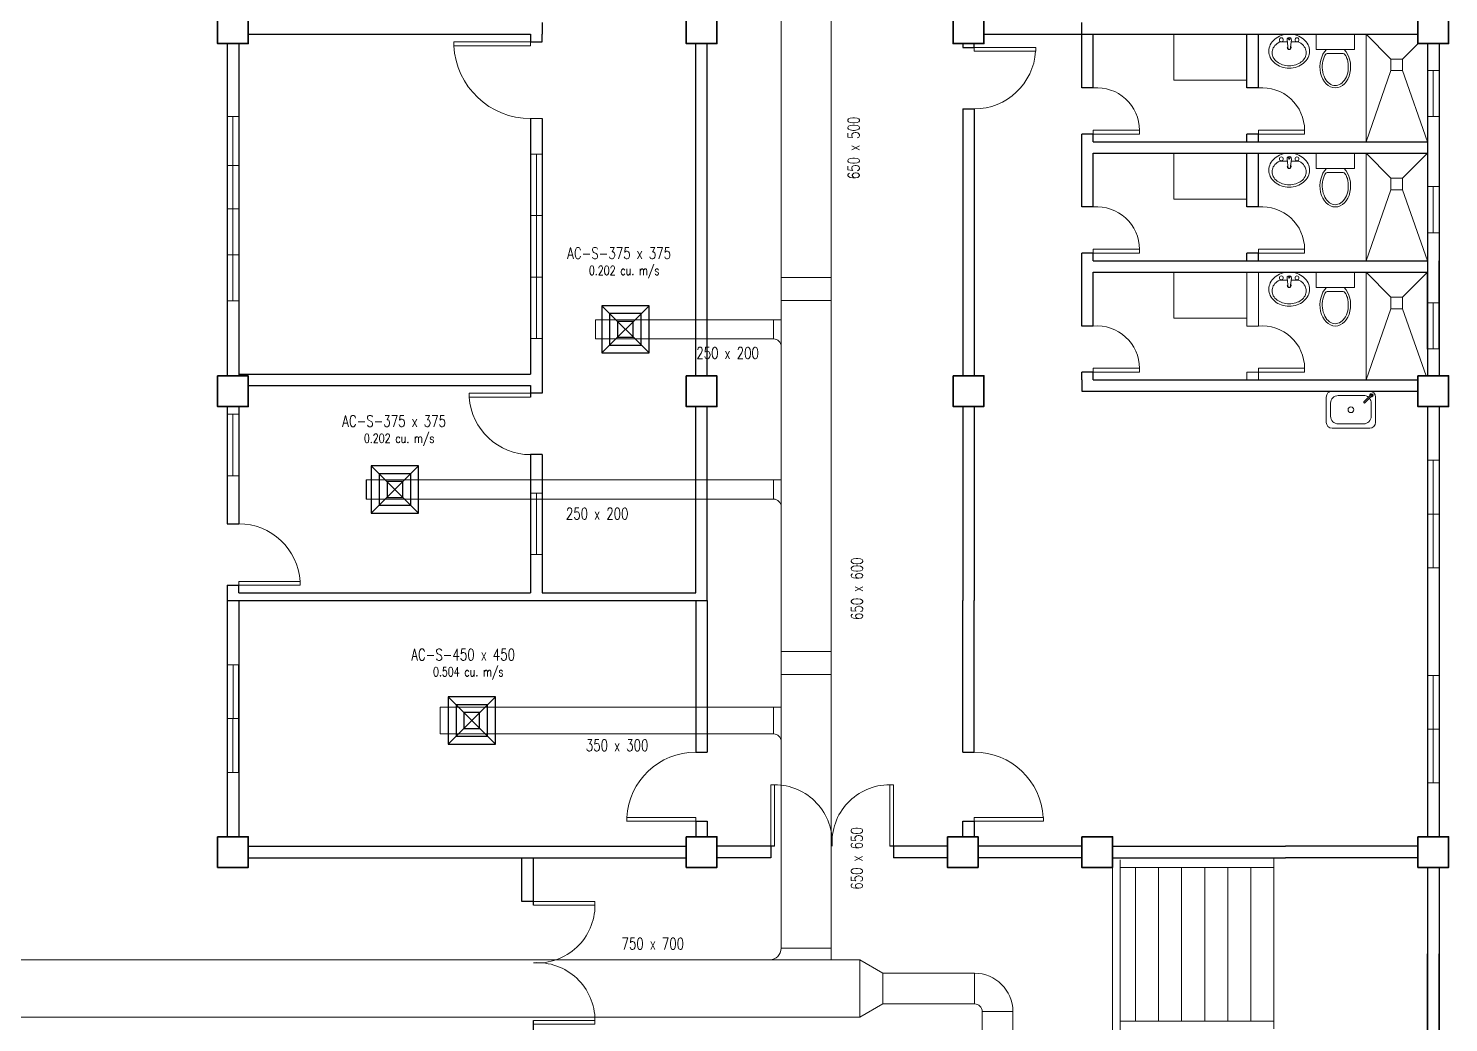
# Model space of a CAD drawing. Header units: millimetres. Extents: x 3 to 421, y 1 to 233.
# Drawn here: x 42.61 to 61.09, y 117.22 to 130.16 of the extents above; entities that cross this region are included whole.
import ezdxf

# ---------------------------------------------------------------- set-up
doc = ezdxf.new("R2010")
doc.units = ezdxf.units.MM
doc.header["$MEASUREMENT"] = 0
doc.layers.add('ahu line', color=150, linetype='Continuous', lineweight=20)
for name, color, linetype in [('diffuser', 7, 'Continuous'), ('ducting label', 7, 'Continuous'), ('Legends', 7, 'Continuous')]:
    doc.layers.add(name, color=color, linetype=linetype)
doc.styles.add('Arch-Dim', font='simplex.shx', dxfattribs={"width": 0.75})

# ---------------------------------------------------------------- blocks, each defined once
blk = doc.blocks.new('AC-S-12')
at = {"layer": 'diffuser', "color": 30}
for p, q in [((-0.15, 0.15), (0.15, -0.15)), ((0.15, 0.15), (-0.15, -0.15)), ((-0.15, 0.15), (-0.15, -0.15)), ((0.15, 0.15), (-0.15, 0.15)), ((-0.1, 0.1), (-0.1, -0.1)), ((0.1, 0.1), (-0.1, 0.1)), ((0.1, -0.1), (0.1, 0.1)), ((0.15, -0.15), (0.15, 0.15)), ((-0.05, 0.05), (-0.05, -0.05)), ((0.05, 0.05), (-0.05, 0.05)), ((0.05, -0.05), (0.05, 0.05)), ((-0.05, -0.05), (0.05, -0.05)), ((-0.15, -0.15), (0.15, -0.15)), ((-0.1, -0.1), (0.1, -0.1))]:
    blk.add_line(p, q, dxfattribs=at)
for points in [[(-0.3582, 0.3582, 0, 0.0447, 0), (-0.2951, 0.295, 0, 0, 0), (-0.15, 0.15, 0, 0, 0)], [(0.3582, 0.3582, 0, 0.0447, 0), (0.2951, 0.295, 0, 0, 0), (0.15, 0.15, 0, 0, 0)], [(-0.3582, -0.3582, 0, 0.0447, 0), (-0.2951, -0.295, 0, 0, 0), (-0.15, -0.15, 0, 0, 0)], [(0.3582, -0.3582, 0, 0.0447, 0), (0.2951, -0.295, 0, 0, 0), (0.15, -0.15, 0, 0, 0)]]:
    blk.add_lwpolyline(points, format="xyseb", dxfattribs=at)
blk = doc.blocks.new('fcu')
at = {"layer": 'diffuser', "xscale": 2.052644456280903, "yscale": 2.052644456280903, "zscale": 2.052644456280903}
blk.add_blockref('AC-S-12', (0, 0), dxfattribs=at)

msp = doc.modelspace()

# ---------------------------------------------------------------- linework, layer by layer
at = {"color": 8, "lineweight": 25}
for p, q in [((49.295, 130.238), (49.295, 130.088)), ((56.32, 130.088), (56.32, 130.238)), ((45.47, 130.088), (49.145, 130.088)), ((49.145, 130.088), (49.145, 129.988)), ((49.145, 129.988), (49.295, 129.988)), ((49.295, 129.988), (49.295, 130.088)), ((56.32, 130.088), (56.47, 130.088)), ((56.32, 129.388), (56.32, 130.088)), ((56.47, 129.388), (56.47, 130.088)), ((58.47, 129.388), (58.47, 130.088)), ((58.62, 129.388), (58.62, 130.088)), ((45.195, 129.965), (45.195, 125.639)), ((45.345, 129.965), (45.345, 125.663)), ((51.295, 125.639), (51.295, 129.966)), ((51.445, 125.639), (51.445, 129.966)), ((54.77, 129.965), (54.77, 129.915)), ((54.77, 129.915), (54.92, 129.915)), ((54.92, 129.915), (54.92, 129.965)), ((60.82, 129.965), (60.82, 125.64)), ((60.82, 129.965), (60.82, 125.64)), ((60.97, 129.965), (60.97, 125.64)), ((54.77, 129.115), (54.77, 125.641)), ((54.77, 129.115), (54.92, 129.115)), ((54.92, 129.115), (54.92, 125.641)), ((49.145, 128.988), (49.145, 125.663)), ((49.295, 128.988), (49.295, 125.663)), ((60.97, 129.015), (60.97, 126.59)), ((56.32, 127.838), (56.32, 128.788)), ((56.47, 128.688), (56.47, 128.788)), ((58.47, 128.688), (58.47, 128.788)), ((58.62, 128.688), (58.62, 128.788)), ((56.47, 127.838), (56.47, 128.538)), ((58.47, 127.838), (58.47, 128.538)), ((58.62, 127.838), (58.62, 128.538)), ((56.32, 126.288), (56.32, 127.238)), ((56.47, 127.138), (56.47, 127.238)), ((58.47, 127.138), (58.47, 127.238)), ((58.62, 127.138), (58.62, 127.238)), ((60.97, 125.988), (60.97, 127.138)), ((56.47, 126.288), (56.47, 126.988)), ((60.82, 125.988), (60.82, 126.988)), ((45.345, 125.663), (49.145, 125.663)), ((49.295, 125.663), (49.295, 125.513)), ((56.32, 125.588), (56.32, 125.688)), ((56.32, 125.588), (56.32, 125.438)), ((56.47, 125.588), (56.47, 125.688)), ((45.47, 125.513), (49.145, 125.513)), ((49.145, 125.513), (49.145, 125.363)), ((49.295, 125.413), (49.145, 125.413)), ((49.295, 125.513), (49.295, 125.413)), ((45.195, 125.239), (45.195, 123.713)), ((45.345, 125.239), (45.345, 123.713)), ((51.295, 123.013), (51.295, 125.239)), ((51.445, 123.013), (51.445, 125.239)), ((54.77, 125.241), (54.77, 122.713)), ((54.92, 125.241), (54.92, 122.713)), ((60.82, 125.24), (60.82, 122.813)), ((60.82, 125.24), (60.82, 122.713)), ((60.97, 125.24), (60.97, 119.639)), ((49.145, 124.613), (49.145, 122.813)), ((49.295, 124.613), (49.145, 124.613)), ((49.295, 124.613), (49.295, 122.813)), ((45.195, 123.713), (45.345, 123.713)), ((51.295, 122.813), (51.295, 123.013)), ((51.445, 122.713), (51.445, 123.013)), ((45.195, 122.913), (45.195, 122.713)), ((45.195, 122.913), (45.345, 122.913)), ((45.345, 122.813), (45.345, 122.913)), ((45.345, 122.813), (49.145, 122.813)), ((49.295, 122.813), (51.295, 122.813)), ((45.195, 122.713), (51.445, 122.713)), ((45.195, 122.713), (45.195, 119.639)), ((45.345, 122.713), (45.345, 119.639)), ((51.295, 122.713), (51.295, 120.739)), ((51.445, 122.713), (51.445, 120.739)), ((54.77, 120.739), (54.77, 122.713)), ((54.92, 120.739), (54.92, 122.713)), ((60.82, 122.713), (60.82, 119.639)), ((51.295, 120.739), (51.445, 120.739)), ((54.77, 120.739), (54.92, 120.739)), ((51.295, 119.839), (51.295, 119.639)), ((51.295, 119.839), (51.445, 119.839)), ((51.445, 119.839), (51.445, 119.639)), ((54.77, 119.639), (54.77, 119.839)), ((54.77, 119.839), (54.92, 119.839)), ((54.92, 119.839), (54.92, 119.639)), ((54.77, 119.739), (54.77, 119.739)), ((45.47, 119.514), (51.17, 119.514)), ((52.32, 119.514), (51.57, 119.514)), ((52.27, 119.514), (52.27, 119.364)), ((54.57, 119.514), (53.82, 119.514)), ((53.87, 119.514), (53.87, 119.364)), ((56.32, 119.514), (54.97, 119.514)), ((56.72, 119.514), (56.97, 119.514)), ((56.97, 119.514), (58.97, 119.514)), ((60.695, 119.514), (58.97, 119.514)), ((45.47, 119.364), (51.17, 119.364)), ((49.032, 118.797), (49.032, 119.364)), ((49.182, 118.747), (49.182, 119.364)), ((52.27, 119.364), (51.57, 119.364)), ((54.57, 119.364), (53.87, 119.364)), ((56.32, 119.364), (54.97, 119.364)), ((56.72, 119.364), (56.97, 119.364)), ((56.97, 119.364), (58.97, 119.364)), ((60.695, 119.364), (58.97, 119.364)), ((60.82, 119.239), (60.82, 114.839)), ((60.97, 119.239), (60.97, 114.839)), ((49.182, 118.797), (49.032, 118.797)), ((60.82, 114.839), (60.82, 118.112)), ((60.97, 114.839), (60.97, 118.112)), ((49.182, 116.653), (49.182, 117.247))]:
    msp.add_line(p, q, dxfattribs=at)
at = {"color": 8, "lineweight": 13}
for p, q in [((49.145, 129.988), (48.145, 129.988)), ((48.145, 129.988), (48.145, 129.938)), ((49.145, 129.938), (49.145, 129.988)), ((48.145, 129.938), (49.145, 129.938)), ((54.92, 129.915), (54.92, 129.865)), ((54.92, 129.915), (55.72, 129.915)), ((55.72, 129.865), (54.92, 129.865)), ((55.72, 129.915), (55.72, 129.865)), ((49.145, 125.413), (48.345, 125.413)), ((48.345, 125.413), (48.345, 125.363)), ((48.345, 125.363), (49.145, 125.363)), ((46.145, 122.963), (45.345, 122.963)), ((45.345, 122.913), (45.345, 122.963)), ((46.145, 122.913), (46.145, 122.963)), ((45.345, 122.913), (46.145, 122.913)), ((50.395, 119.889), (51.295, 119.889)), ((51.295, 119.839), (50.395, 119.839)), ((50.396, 119.889), (50.396, 119.839)), ((51.295, 119.839), (51.295, 119.889)), ((55.82, 119.889), (54.92, 119.889)), ((54.92, 119.889), (54.92, 119.839)), ((54.92, 119.739), (54.92, 119.889)), ((54.92, 119.839), (55.82, 119.839)), ((55.82, 119.839), (55.82, 119.889))]:
    msp.add_line(p, q, dxfattribs=at)
at = {"color": 8, "lineweight": 25, "ltscale": 0.3}
for p, q in [((55.045, 130.088), (56.32, 130.088)), ((56.47, 130.088), (58.72, 130.088)), ((56.47, 130.088), (58.72, 130.088)), ((58.62, 130.088), (60.695, 130.088)), ((58.62, 130.088), (60.695, 130.088)), ((56.47, 128.688), (58.72, 128.688)), ((58.62, 128.688), (60.82, 128.688)), ((56.47, 128.538), (58.72, 128.538)), ((58.62, 128.538), (60.82, 128.538)), ((56.47, 127.138), (58.72, 127.138)), ((58.62, 127.138), (60.82, 127.138)), ((56.47, 126.988), (58.72, 126.988)), ((58.62, 126.988), (60.82, 126.988)), ((56.47, 125.588), (58.72, 125.588)), ((58.62, 125.588), (60.695, 125.588)), ((56.32, 125.438), (60.695, 125.438))]:
    msp.add_line(p, q, dxfattribs=at)
at = {"color": 8, "lineweight": 9, "ltscale": 0.4}
for p, q in [((57.52, 130.088), (57.52, 129.488)), ((57.52, 129.488), (58.47, 129.488)), ((57.52, 128.538), (57.52, 127.938)), ((57.52, 127.938), (58.47, 127.938)), ((57.52, 126.988), (57.52, 126.388)), ((57.52, 126.388), (58.47, 126.388)), ((58.62, 126.288), (58.47, 126.288)), ((58.62, 125.688), (58.47, 125.688)), ((59.503, 125.033), (59.503, 125.363)), ((59.578, 125.438), (60.068, 125.438)), ((59.658, 125.383), (59.988, 125.383)), ((60.084, 125.391), (59.992, 125.3)), ((60.096, 125.379), (60.005, 125.288)), ((60.143, 125.363), (60.143, 125.033)), ((59.558, 125.113), (59.558, 125.283)), ((60.088, 125.283), (60.088, 125.113)), ((59.988, 125.013), (59.658, 125.013)), ((60.068, 124.958), (59.578, 124.958))]:
    msp.add_line(p, q, dxfattribs=at)
at = {"color": 8, "lineweight": 9}
for p, q in [((59.005, 129.89), (58.992, 130.012)), ((59.034, 129.89), (59.048, 130.012)), ((59.044, 129.986), (59.146, 129.986)), ((59.37, 129.888), (59.37, 130.088)), ((59.37, 130.088), (59.87, 130.088)), ((59.87, 130.088), (59.87, 129.888)), ((60.02, 128.688), (60.02, 130.088)), ((60.345, 129.763), (60.02, 130.088)), ((59.87, 129.888), (59.37, 129.888)), ((59.71, 129.838), (59.529, 129.838)), ((60.495, 129.763), (60.697, 129.965)), ((60.82, 129.088), (60.82, 129.965)), ((60.97, 129.088), (60.97, 129.965)), ((60.97, 129.965), (60.97, 129.615)), ((60.345, 129.613), (60.02, 128.688)), ((60.495, 129.613), (60.82, 128.688)), ((60.97, 129.615), (60.82, 129.615)), ((60.82, 129.615), (60.82, 129.015)), ((60.895, 129.615), (60.895, 129.015)), ((60.82, 129.088), (60.82, 128.688)), ((60.97, 129.088), (60.97, 128.688)), ((45.195, 129.014), (45.345, 129.014)), ((45.195, 127.814), (45.195, 129.014)), ((45.27, 126.614), (45.27, 129.014)), ((45.345, 129.014), (45.345, 126.614)), ((49.295, 128.988), (49.145, 128.988)), ((60.82, 129.015), (60.97, 129.015)), ((60.97, 127.538), (60.97, 128.688)), ((49.145, 127.726), (49.145, 128.526)), ((49.145, 128.526), (49.295, 128.526)), ((49.22, 128.526), (49.22, 126.126)), ((59.37, 128.338), (59.37, 128.538)), ((59.37, 128.538), (59.87, 128.538)), ((59.87, 128.538), (59.87, 128.338)), ((60.02, 127.138), (60.02, 128.538)), ((60.345, 128.213), (60.02, 128.538)), ((60.495, 128.213), (60.82, 128.538)), ((60.82, 127.538), (60.82, 128.538)), ((45.195, 128.377), (45.345, 128.377)), ((59.005, 128.34), (58.992, 128.462)), ((59.034, 128.34), (59.048, 128.462)), ((59.044, 128.436), (59.146, 128.436)), ((59.87, 128.338), (59.37, 128.338)), ((59.71, 128.288), (59.529, 128.288)), ((60.345, 128.063), (60.02, 127.138)), ((60.495, 128.063), (60.82, 127.138)), ((60.97, 128.103), (60.82, 128.103)), ((60.82, 128.103), (60.82, 127.503)), ((60.895, 127.503), (60.895, 128.103)), ((60.97, 127.803), (60.97, 128.103)), ((45.195, 127.814), (45.195, 126.614)), ((45.195, 127.814), (45.345, 127.814)), ((49.295, 127.726), (49.145, 127.726)), ((49.295, 127.326), (49.295, 127.726)), ((60.82, 127.538), (60.82, 127.138)), ((60.82, 127.503), (60.97, 127.503)), ((60.97, 127.538), (60.97, 127.138)), ((45.195, 127.214), (45.345, 127.214)), ((49.295, 127.326), (49.295, 126.926)), ((49.295, 126.926), (49.145, 126.926)), ((49.145, 126.926), (49.145, 126.126)), ((58.47, 126.288), (58.47, 126.988)), ((58.62, 126.288), (58.62, 126.988)), ((59.005, 126.79), (58.992, 126.912)), ((59.034, 126.79), (59.048, 126.912)), ((59.044, 126.886), (59.146, 126.886)), ((59.37, 126.788), (59.37, 126.988)), ((59.37, 126.988), (59.87, 126.988)), ((59.87, 126.988), (59.87, 126.788)), ((60.02, 125.588), (60.02, 126.988)), ((60.345, 126.663), (60.02, 126.988)), ((60.495, 126.663), (60.82, 126.988)), ((59.87, 126.788), (59.37, 126.788)), ((59.71, 126.738), (59.529, 126.738)), ((45.345, 126.614), (45.195, 126.614)), ((60.345, 126.513), (60.02, 125.588)), ((60.495, 126.513), (60.802, 125.64)), ((60.97, 126.59), (60.82, 126.59)), ((60.895, 126.59), (60.895, 125.99)), ((60.97, 125.99), (60.97, 126.59)), ((60.97, 125.988), (60.97, 126.588)), ((49.145, 126.126), (49.295, 126.126)), ((60.82, 125.64), (60.82, 125.99)), ((60.82, 125.99), (60.97, 125.99)), ((60.82, 125.988), (60.82, 125.64)), ((60.97, 125.988), (60.97, 125.64)), ((45.345, 125.639), (45.345, 125.663)), ((58.47, 125.588), (58.47, 125.688)), ((58.62, 125.588), (58.62, 125.688)), ((45.345, 125.239), (45.345, 125.139)), ((45.345, 125.139), (45.195, 125.139)), ((45.195, 125.139), (45.195, 124.339)), ((45.27, 124.339), (45.27, 125.139)), ((60.97, 124.54), (60.82, 124.54)), ((60.895, 123.14), (60.895, 124.54)), ((45.195, 124.339), (45.345, 124.339)), ((49.295, 124.113), (49.145, 124.113)), ((49.145, 124.113), (49.145, 123.313)), ((49.22, 123.313), (49.22, 124.113)), ((60.82, 123.84), (60.97, 123.84)), ((49.145, 123.313), (49.295, 123.313)), ((60.82, 123.14), (60.97, 123.14)), ((45.345, 121.876), (45.197, 121.876)), ((45.197, 121.876), (45.197, 120.476)), ((45.271, 121.876), (45.267, 120.476)), ((45.345, 121.176), (45.345, 121.876)), ((60.82, 121.739), (60.97, 121.739)), ((60.895, 121.739), (60.895, 120.339)), ((45.345, 121.176), (45.197, 121.176)), ((60.82, 121.039), (60.97, 121.039)), ((45.197, 120.476), (45.343, 120.476)), ((60.97, 120.339), (60.82, 120.339)), ((54.92, 119.639), (54.77, 119.639)), ((56.72, 119.239), (56.72, 119.364)), ((56.82, 119.239), (56.82, 119.339)), ((58.82, 119.364), (58.82, 119.239)), ((56.72, 116.839), (56.72, 119.239)), ((56.82, 116.939), (56.82, 119.239)), ((58.82, 119.239), (56.82, 119.239)), ((57.02, 119.239), (57.02, 117.239)), ((57.32, 119.239), (57.32, 117.239)), ((57.62, 119.239), (57.62, 117.239)), ((57.92, 119.239), (57.92, 117.239)), ((58.22, 119.239), (58.22, 117.239)), ((58.52, 119.239), (58.52, 117.239)), ((58.82, 119.239), (58.82, 117.239)), ((58.52, 117.239), (56.82, 117.239)), ((58.52, 117.239), (58.82, 117.239)), ((58.82, 117.139), (58.82, 117.239))]:
    msp.add_line(p, q, dxfattribs=at)
at = {"color": 8, "lineweight": 25, "ltscale": 0.4}
for p, q in [((56.47, 129.388), (56.32, 129.388)), ((58.62, 129.388), (58.47, 129.388)), ((56.47, 128.788), (56.32, 128.788)), ((58.62, 128.788), (58.47, 128.788)), ((56.47, 127.838), (56.32, 127.838)), ((58.62, 127.838), (58.47, 127.838)), ((56.47, 127.238), (56.32, 127.238)), ((58.62, 127.238), (58.47, 127.238)), ((56.47, 126.288), (56.32, 126.288)), ((56.47, 125.688), (56.32, 125.688))]:
    msp.add_line(p, q, dxfattribs=at)
at = {"color": 8, "lineweight": 35}
for points in [[(45.07, 130.365), (45.47, 130.365), (45.47, 129.965), (45.07, 129.965)], [(51.17, 130.366), (51.57, 130.366), (51.57, 129.966), (51.17, 129.966)], [(54.645, 130.365), (55.045, 130.365), (55.045, 129.965), (54.645, 129.965)], [(60.695, 130.365), (61.095, 130.365), (61.095, 129.965), (60.695, 129.965)], [(45.07, 125.639), (45.47, 125.639), (45.47, 125.239), (45.07, 125.239)], [(51.17, 125.639), (51.57, 125.639), (51.57, 125.239), (51.17, 125.239)], [(54.645, 125.641), (55.045, 125.641), (55.045, 125.241), (54.645, 125.241)], [(60.695, 125.64), (61.095, 125.64), (61.095, 125.24), (60.695, 125.24)], [(45.07, 119.639), (45.47, 119.639), (45.47, 119.239), (45.07, 119.239)], [(51.17, 119.639), (51.57, 119.639), (51.57, 119.239), (51.17, 119.239)], [(54.57, 119.639), (54.97, 119.639), (54.97, 119.239), (54.57, 119.239)], [(56.32, 119.639), (56.72, 119.639), (56.72, 119.239), (56.32, 119.239)], [(60.695, 119.639), (61.095, 119.639), (61.095, 119.239), (60.695, 119.239)]]:
    msp.add_lwpolyline(points, close=True, dxfattribs=at)
at = {"color": 8, "lineweight": 9}
for points in [[(59.285, 129.867, -0.11576), (59.266, 129.785, -0.104047), (59.207, 129.711, -0.090875), (59.123, 129.663, -0.083344), (59.02, 129.646, -0.083344), (58.916, 129.663, -0.090875), (58.833, 129.711, -0.104047), (58.774, 129.785, -0.11576), (58.755, 129.867, -0.11576), (58.774, 129.95, -0.104047), (58.833, 130.023, -0.090875), (58.916, 130.071, -0.083344), (59.02, 130.088, -0.083344), (59.123, 130.071, -0.090875), (59.207, 130.023, -0.104047), (59.266, 129.95, -0.11576)], [(59.285, 128.317, -0.11576), (59.266, 128.235, -0.104047), (59.207, 128.161, -0.090875), (59.123, 128.113, -0.083344), (59.02, 128.096, -0.083344), (58.916, 128.113, -0.090875), (58.833, 128.161, -0.104047), (58.774, 128.235, -0.11576), (58.755, 128.317, -0.11576), (58.774, 128.4, -0.104047), (58.833, 128.473, -0.090875), (58.916, 128.521, -0.083344), (59.02, 128.538, -0.083344), (59.123, 128.521, -0.090875), (59.207, 128.473, -0.104047), (59.266, 128.4, -0.11576)], [(59.285, 126.767, -0.11576), (59.266, 126.685, -0.104047), (59.207, 126.611, -0.090875), (59.123, 126.563, -0.083344), (59.02, 126.546, -0.083344), (58.916, 126.563, -0.090875), (58.833, 126.611, -0.104047), (58.774, 126.685, -0.11576), (58.755, 126.767, -0.11576), (58.774, 126.85, -0.104047), (58.833, 126.923, -0.090875), (58.916, 126.971, -0.083344), (59.02, 126.988, -0.083344), (59.123, 126.971, -0.090875), (59.207, 126.923, -0.104047), (59.266, 126.85, -0.11576)]]:
    msp.add_lwpolyline(points, format="xyb", close=True, dxfattribs=at)
for points in [[(59.242, 129.846, -0.124838), (59.227, 129.783, -0.105788), (59.177, 129.726, -0.086697), (59.107, 129.69, -0.076776), (59.02, 129.676, -0.076776), (58.932, 129.69, -0.086697), (58.863, 129.726, -0.105788), (58.813, 129.783, -0.124838), (58.797, 129.846, -0.124838), (58.813, 129.909, -0.105788), (58.863, 129.966, -0.040067), (58.893, 129.986), (58.996, 129.986, -0.040067)], [(59.242, 128.296, -0.124838), (59.227, 128.233, -0.105788), (59.177, 128.176, -0.086697), (59.107, 128.14, -0.076776), (59.02, 128.126, -0.076776), (58.932, 128.14, -0.086697), (58.863, 128.176, -0.105788), (58.813, 128.233, -0.124838), (58.797, 128.296, -0.124838), (58.813, 128.359, -0.105788), (58.863, 128.416, -0.040067), (58.893, 128.436), (58.996, 128.436, -0.040067)], [(59.242, 126.746, -0.124838), (59.227, 126.683, -0.105788), (59.177, 126.626, -0.086697), (59.107, 126.59, -0.076776), (59.02, 126.576, -0.076776), (58.932, 126.59, -0.086697), (58.863, 126.626, -0.105788), (58.813, 126.683, -0.124838), (58.797, 126.746, -0.124838), (58.813, 126.809, -0.105788), (58.863, 126.866, -0.040067), (58.893, 126.886), (58.996, 126.886, -0.040067)]]:
    msp.add_lwpolyline(points, format="xyb", dxfattribs=at)
at = {"color": 8, "lineweight": 9, "ltscale": 0.03}
for points in [[(60.495, 129.763), (60.345, 129.763), (60.345, 129.613), (60.495, 129.613)], [(60.495, 128.213), (60.345, 128.213), (60.345, 128.063), (60.495, 128.063)], [(60.495, 126.663), (60.345, 126.663), (60.345, 126.513), (60.495, 126.513)]]:
    msp.add_lwpolyline(points, close=True, dxfattribs=at)
at = {"color": 8, "lineweight": 9}
for points in [[(60.82, 129.615), (60.97, 129.615), (60.97, 129.015), (60.82, 129.015)], [(45.195, 126.614), (45.195, 129.014), (45.345, 129.014), (45.345, 126.614)], [(45.195, 129.014), (45.345, 129.014), (45.345, 126.614), (45.195, 126.614)], [(49.145, 128.526), (49.295, 128.526), (49.295, 126.126), (49.145, 126.126)], [(60.82, 128.103), (60.97, 128.103), (60.97, 127.503), (60.82, 127.503)], [(60.82, 126.59), (60.97, 126.59), (60.97, 125.99), (60.82, 125.99)], [(45.195, 125.139), (45.345, 125.139), (45.345, 124.339), (45.195, 124.339)], [(60.82, 124.54), (60.97, 124.54), (60.97, 123.14), (60.82, 123.14)], [(49.145, 124.113), (49.295, 124.113), (49.295, 123.313), (49.145, 123.313)], [(45.197, 121.876), (45.343, 121.876), (45.343, 120.476), (45.197, 120.476)], [(60.82, 121.739), (60.97, 121.739), (60.97, 120.339), (60.82, 120.339)]]:
    msp.add_lwpolyline(points, close=True, dxfattribs=at)
at = {"color": 8, "lineweight": 13, "ltscale": 0.03}
for points in [[(56.47, 128.788), (56.47, 128.838), (57.07, 128.838), (57.07, 128.788)], [(58.62, 128.788), (58.62, 128.838), (59.22, 128.838), (59.22, 128.788)], [(56.47, 127.238), (56.47, 127.288), (57.07, 127.288), (57.07, 127.238)], [(58.62, 127.238), (58.62, 127.288), (59.22, 127.288), (59.22, 127.238)], [(56.47, 125.688), (56.47, 125.738), (57.07, 125.738), (57.07, 125.688)], [(58.62, 125.688), (58.62, 125.738), (59.22, 125.738), (59.22, 125.688)], [(52.27, 119.514), (52.32, 119.514), (52.32, 120.314), (52.27, 120.314)], [(53.87, 119.514), (53.82, 119.514), (53.82, 120.314), (53.87, 120.314)], [(49.182, 118.797), (49.182, 118.747), (49.982, 118.747), (49.982, 118.797)], [(49.182, 117.197), (49.182, 117.247), (49.982, 117.247), (49.982, 117.197)]]:
    msp.add_lwpolyline(points, close=True, dxfattribs=at)
at = {"color": 8, "lineweight": 9}
for centre, radius in [((58.918, 130.015), 0.0255), ((59.02, 130.022), 0.0095), ((59.121, 130.015), 0.0255), ((58.918, 128.465), 0.0255), ((59.121, 128.465), 0.0255), ((59.02, 128.472), 0.0095), ((58.918, 126.915), 0.0255), ((59.02, 126.922), 0.0095), ((59.121, 126.915), 0.0255)]:
    msp.add_circle(centre, radius, dxfattribs=at)
at = {"color": 8, "lineweight": 9, "ltscale": 0.4}
msp.add_circle((59.823, 125.198), 0.0375, dxfattribs=at)
at = {"color": 8, "lineweight": 9}
for centre, radius, start, end in [((59.02, 130.015), 0.028, 353.7545, 186.2455), ((59.039, 129.785), 0.228, 52.6185, 61.7963), ((59.02, 129.913), 0.025, 138.7978, 233.6932), ((59.02, 129.984), 0.0948, 261.2026, 278.7974), ((59.02, 129.913), 0.025, 251.3793, 288.6207), ((59.02, 129.913), 0.025, 306.3068, 41.2022), ((59.067, 129.822), 0.181, 28.4636, 52.6185), ((59.111, 129.846), 0.131, 0, 28.4636), ((59.529, 129.788), 0.05, 90, 151.9916), ((59.71, 129.788), 0.05, 28.1501, 90), ((59.02, 128.465), 0.028, 353.7545, 186.2455), ((59.02, 128.363), 0.025, 138.7978, 233.6932), ((59.02, 128.434), 0.0948, 261.2026, 278.7974), ((59.02, 128.363), 0.025, 251.3793, 288.6207), ((59.02, 128.363), 0.025, 306.3068, 41.2022), ((59.039, 128.235), 0.228, 52.6185, 61.7963), ((59.067, 128.272), 0.181, 28.4636, 52.6185), ((59.111, 128.296), 0.131, 0, 28.4636), ((59.529, 128.238), 0.05, 90, 151.9916), ((59.71, 128.238), 0.05, 28.1501, 90), ((59.02, 126.915), 0.028, 353.7545, 186.2455), ((59.02, 126.813), 0.025, 138.7978, 233.6932), ((59.02, 126.813), 0.025, 306.3068, 41.2022), ((59.039, 126.685), 0.228, 52.6185, 61.7963), ((59.067, 126.722), 0.181, 28.4636, 52.6185), ((59.02, 126.884), 0.0948, 261.2026, 278.7974), ((59.02, 126.813), 0.025, 251.3793, 288.6207), ((59.111, 126.746), 0.131, 0, 28.4636), ((59.529, 126.688), 0.05, 90, 151.9916), ((59.71, 126.688), 0.05, 28.1501, 90)]:
    msp.add_arc(centre, radius, start, end, dxfattribs=at)
at = {"color": 8, "lineweight": 13}
for centre, radius, start, end in [((49.145, 129.988), 1, 182.866, 270), ((54.92, 129.915), 0.8, 270, 356.4167), ((49.145, 125.413), 0.8, 183.5833, 270), ((45.345, 122.913), 0.8, 3.5833, 90), ((51.295, 119.839), 0.9, 90, 176.8153), ((54.92, 119.839), 0.9, 3.1847, 90)]:
    msp.add_arc(centre, radius, start, end, dxfattribs=at)
at = {"color": 8, "lineweight": 13, "ltscale": 0.03}
for centre, radius, start, end in [((56.518, 128.838), 0.552, 0, 94.9791), ((58.668, 128.838), 0.552, 0, 94.9791), ((56.518, 127.288), 0.552, 0, 94.9791), ((58.668, 127.288), 0.552, 0, 94.9791), ((56.518, 125.738), 0.552, 0, 94.9791), ((58.668, 125.738), 0.552, 0, 94.9791), ((52.32, 119.563), 0.752, 356.3048, 90), ((53.82, 119.563), 0.752, 90, 183.6952), ((49.231, 118.747), 0.752, 266.3048, 0), ((49.231, 117.247), 0.752, 0, 93.6952)]:
    msp.add_arc(centre, radius, start, end, dxfattribs=at)
at = {"color": 8, "lineweight": 9, "ltscale": 0.4}
for centre, radius, start, end in [((59.578, 125.363), 0.075, 90, 180), ((59.658, 125.283), 0.1, 90, 180), ((59.988, 125.283), 0.1, 50.0132, 90), ((59.988, 125.283), 0.1, 0, 39.9868), ((60.068, 125.363), 0.075, 0, 90), ((60.09, 125.385), 0.0217, 248.7565, 201.2435), ((60.09, 125.385), 0.0145, 262.0499, 187.9501), ((60.09, 125.385), 0.00874, 315, 135), ((59.999, 125.294), 0.00874, 135, 315), ((59.578, 125.033), 0.075, 180, 270), ((59.658, 125.113), 0.1, 180, 270), ((59.988, 125.113), 0.1, 270, 0), ((60.068, 125.033), 0.075, 270, 0)]:
    msp.add_arc(centre, radius, start, end, dxfattribs=at)
at = {"color": 8, "lineweight": 9, "extrusion": (0, 0, -1)}
for centre in [(59.62, 129.663), (59.62, 128.113), (59.62, 126.563)]:
    msp.add_ellipse(centre, major_axis=(0, 0.275), ratio=0.727273, start_param=0.612555, end_param=5.670631, dxfattribs=at)
at = {"color": 8, "lineweight": 9}
for points in [[(59.755, 129.812), (59.763, 129.795), (59.771, 129.777), (59.798, 129.686), (59.793, 129.599), (59.735, 129.467), (59.685, 129.426), (59.587, 129.412), (59.534, 129.438), (59.46, 129.55), (59.443, 129.633), (59.458, 129.747), (59.47, 129.782), (59.485, 129.812)], [(59.755, 128.262), (59.763, 128.245), (59.771, 128.227), (59.798, 128.136), (59.793, 128.049), (59.735, 127.917), (59.685, 127.876), (59.587, 127.862), (59.534, 127.888), (59.46, 128), (59.443, 128.083), (59.458, 128.197), (59.47, 128.232), (59.485, 128.262)], [(59.755, 126.712), (59.763, 126.695), (59.771, 126.677), (59.798, 126.586), (59.793, 126.499), (59.735, 126.367), (59.685, 126.326), (59.587, 126.312), (59.534, 126.338), (59.46, 126.45), (59.443, 126.533), (59.458, 126.647), (59.47, 126.682), (59.485, 126.712)]]:
    msp.add_open_spline(points, degree=3, knots=[0.937253, 0.937253, 0.937253, 0.937253, 1.185372, 1.185372, 2.113864, 2.113864, 3.042356, 3.042356, 3.970847, 3.970847, 4.899339, 4.899339, 5.346062, 5.346062, 5.346062, 5.346062], dxfattribs=at)
at = {"layer": 'ahu line', "linetype": 'Continuous'}
for p, q in [((53.057, 137.331), (53.057, 118.037)), ((52.407, 126.92), (53.057, 126.92)), ((52.407, 126.62), (53.057, 126.62)), ((49.988, 126.12), (49.988, 126.37)), ((49.988, 126.37), (52.407, 126.37)), ((52.307, 126.12), (52.307, 126.37)), ((49.988, 126.12), (52.307, 126.12)), ((47.003, 124.284), (52.407, 124.284)), ((52.307, 124.034), (52.307, 124.284)), ((47.003, 124.034), (52.307, 124.034)), ((52.407, 122.049), (53.057, 122.049)), ((52.407, 121.749), (53.057, 121.749)), ((47.968, 120.977), (47.968, 121.327)), ((47.968, 121.327), (52.407, 121.327)), ((52.307, 120.977), (52.307, 121.327)), ((47.968, 120.977), (52.307, 120.977)), ((52.407, 118.187), (53.057, 118.187)), ((53.432, 118.037), (22.895, 118.037)), ((53.432, 118.037), (53.432, 117.287)), ((53.432, 118.037), (53.732, 117.862)), ((53.732, 117.862), (53.732, 117.462)), ((53.732, 117.862), (54.923, 117.862)), ((54.923, 117.462), (54.923, 117.862)), ((53.432, 117.287), (53.732, 117.462)), ((53.732, 117.462), (54.923, 117.462)), ((53.432, 117.287), (22.695, 117.287)), ((55.023, 110.136), (55.023, 117.362)), ((55.023, 117.362), (55.423, 117.362)), ((55.423, 110.123), (55.423, 117.362))]:
    msp.add_line(p, q, dxfattribs=at)
at = {"layer": 'ahu line', "linetype": 'Continuous', "lineweight": 25}
msp.add_line((47.003, 124.284), (47.003, 124.034), dxfattribs=at)
at = {"layer": 'ahu line', "linetype": 'Continuous'}
msp.add_lwpolyline([(52.407, 118.187), (52.407, 144.963, 0.414214), (52.307, 145.063), (48.357, 145.063, 0.414214), (48.257, 144.963), (48.257, 143.17)], format="xyb", dxfattribs=at)
for centre, radius, start, end in [((52.307, 126.02), 0.1, 0, 90), ((52.307, 123.934), 0.1, 0, 90), ((52.307, 120.877), 0.1, 0, 90), ((52.257, 118.187), 0.15, 270, 0), ((54.923, 117.362), 0.5, 0, 90), ((54.923, 117.362), 0.1, 0, 90)]:
    msp.add_arc(centre, radius, start, end, dxfattribs=at)

# ---------------------------------------------------------------- block references
at = {"layer": 'Legends', "linetype": 'Continuous', "lineweight": 25}
for p in [(50.379, 126.245), (47.379, 124.159), (48.379, 121.152)]:
    msp.add_blockref('fcu', p, dxfattribs=at)

# ---------------------------------------------------------------- texts
at = {"layer": 'ducting label', "color": 3, "linetype": 'Continuous', "lineweight": 25, "char_height": 0.15, "attachment_point": 1, "rotation": 90, "style": 'Arch-Dim'}
for s, insert in [('\\A1;650 x 500', (53.275, 128.199)), ('\\A1;650 x 600', (53.319, 122.46)), ('\\A1;650 x 650', (53.316, 118.949))]:
    msp.add_mtext_dynamic_manual_height_columns(s, width=1.19515, gutter_width=1.011, heights=[0], dxfattribs=dict(at, insert=insert))
at = {"layer": 'ducting label', "color": 3, "linetype": 'Continuous', "lineweight": 25, "attachment_point": 1, "style": 'Arch-Dim'}
for s, width, insert, char_height in [('\\A1;AC-S-375 x 375', 1.719, (49.622, 127.311), 0.15), ('\\A1;0.202 cu. m/s', 1.719, (49.904, 127.071), 0.12), ('\\A1;250 x 200', 1.19515, (51.302, 126.012), 0.15), ('\\A1;AC-S-375 x 375', 1.719, (46.693, 125.125), 0.15), ('\\A1;0.202 cu. m/s', 1.719, (46.975, 124.886), 0.12), ('\\A1;250 x 200', 1.19515, (49.604, 123.92), 0.15), ('\\A1;AC-S-450 x 450', 1.719, (47.592, 122.085), 0.15), ('\\A1;0.504 cu. m/s', 1.719, (47.874, 121.846), 0.12), ('\\A1;350 x 300', 1.19515, (49.864, 120.903), 0.15), ('\\A1;750 x 700', 1.19515, (50.328, 118.322), 0.15)]:
    msp.add_mtext_dynamic_manual_height_columns(s, width=width, gutter_width=1.011, heights=[0], dxfattribs=dict(at, insert=insert, char_height=char_height))

doc.saveas('drawing.dxf')
